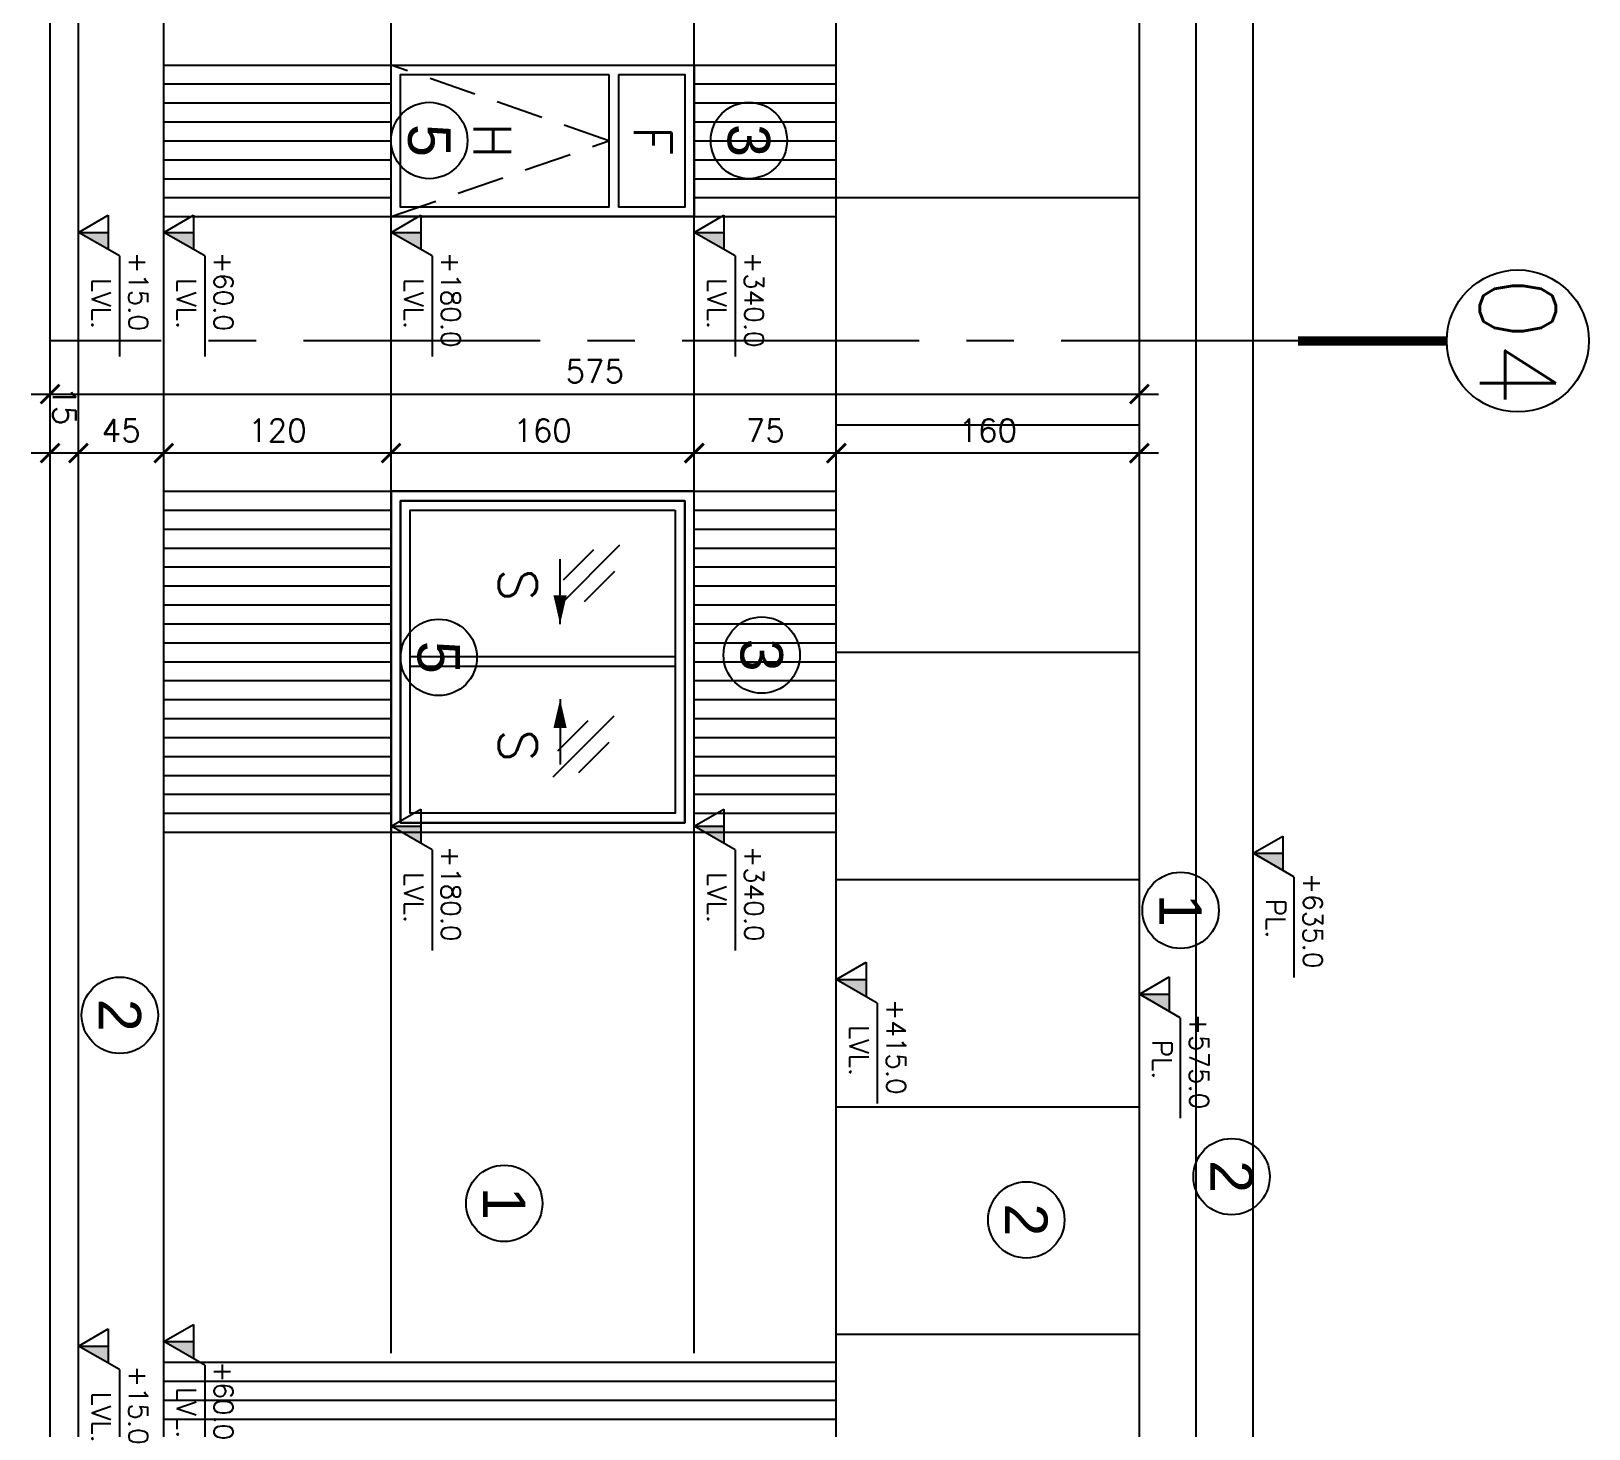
# Model space of a CAD drawing. Header units: centimetres. Extents: x -3287 to 4304, y -2406 to 3974.
# Drawn here: x -3287 to -2465, y 863 to 1601 of the extents above; entities that cross this region are included whole.
import ezdxf
from ezdxf.enums import TextEntityAlignment as Align

# ---------------------------------------------------------------- set-up
doc = ezdxf.new("R2010")
doc.units = ezdxf.units.CM
doc.header["$LTSCALE"] = 100
doc.header["$MEASUREMENT"] = 0
doc.header["$PDMODE"] = 35
doc.linetypes.add('GRID$0$XREF GRID$0$GRIDS$0$CENTER', pattern=[2, 1.25, -0.25, 0.25, -0.25])
doc.linetypes.add('HIDDEN', pattern=[0.375, 0.25, -0.125])
for name, color, linetype in [('ARROW INDICATOR', 4, 'Continuous'), ('DIM-IN', 1, 'Continuous'), ('ELEVATION', 1, 'Continuous'), ('HATCH', 8, 'Continuous'), ('LVL', 2, 'Continuous'), ('TEXT', 3, 'Continuous'), ('WALL-01', 7, 'Continuous'), ('WALL-02', 3, 'Continuous'), ('WALL-03', 2, 'Continuous'), ('WINDOW', 1, 'Continuous'), ('WINDOWS', 1, 'Continuous'), ('XREF GRID', 11, 'GRID$0$XREF GRID$0$GRIDS$0$CENTER')]:
    doc.layers.add(name, color=color, linetype=linetype)
doc.styles.add('$0$ROMANS', font='romans')
doc.styles.add('ART-PS-1', font='arial.ttf', dxfattribs={"height": 20})
doc.styles.add('DIMA', font='romans.shx', dxfattribs={"width": 0.8})
doc.styles.add('GRID$0$XREF GRID$0$GRIDS$0$18', font='romans.shx', dxfattribs={"width": 0.85, "height": 15})
doc.styles.add('ROMANS', font='romans')
doc.dimstyles.new('AS-17-100', dxfattribs={"dimtxt": 12, "dimasz": 10, "dimexe": 10, "dimexo": 10, "dimgap": 6, "dimtad": 1, "dimtoh": 1, "dimdec": 0, "dimdsep": 46, "dimtxsty": 'ROMANS', "dimblk1": 'ARCHTICK', "dimblk2": 'ARCHTICK', "dimsah": 1, "dimcen": 25, "dimdle": 10, "dimclrd": 1, "dimclre": 1, "dimclrt": 2, "dimadec": 0, "dimazin": 0, "dimtfac": 1, "dimtdec": 0, "dimtofl": 0, "dimtmove": 2, "dimatfit": 3, "dimldrblk": 'ARCHTICK', "dimfxl": 1, "dimtolj": 1, "dimtzin": 0, "dimarcsym": 0})

# ---------------------------------------------------------------- blocks, each defined once
blk = doc.blocks.new('W04')
at = {"layer": 'WINDOWS', "elevation": 0}
for points in [[(-1415.37, -51.91), (-1415.37, -11.91), (-1335.37, -11.91), (-1335.37, -51.91)], [(-1410.37, -51.91), (-1410.37, -16.91), (-1340.37, -16.91), (-1340.37, -51.91)], [(-1335.37, -51.91), (-1335.37, -171.91), (-1415.37, -171.91), (-1415.37, -51.91)], [(-1410.37, -51.91), (-1340.37, -51.91)]]:
    blk.add_lwpolyline(points, dxfattribs=at)
blk.add_lwpolyline([(-1410.37, -56.91), (-1340.37, -56.91), (-1340.37, -166.91), (-1410.37, -166.91)], close=True, dxfattribs=at)
blk = doc.blocks.new('LEVEL- ELEV-1')
blk.add_hatch(color=256).paths.add_polyline_path([(0.16, 0.277), (0, 0.277), (0, 0)])
for p, q in [((0.22, 0.381), (0, 0)), ((0.22, 0.381), (1.155, 0.381)), ((0, 0), (-0.16, 0.277)), ((-0.16, 0.277), (0.16, 0.277)), ((0, 0), (0, 0.277))]:
    blk.add_line(p, q)
blk = doc.blocks.new('LEVEL- ELEV')
at = {"xscale": 0.8999999999999986, "yscale": 0.8999999999999986, "zscale": 0.8999999999999986}
blk.add_blockref('LEVEL- ELEV-1', (0, 0), dxfattribs=at)
at = {"style": 'DIMA'}
for tag, p in [('+XX.XX', (0.156, 0.421)), ('FFL.', (0.383, 0.11))]:
    blk.add_attdef(tag, p, '', height=0.162, dxfattribs=at)
blk = doc.blocks.new('W03')
at = {"layer": 'WINDOW', "color": 8}
for p, q in [((-1782.2, -661.37, 0), (-1750.13, -693.44, 0)), ((-1752.53, -679.81, 0), (-1768.57, -663.78, 0)), ((-1691.92, -664.38, 0), (-1659.85, -696.46, 0)), ((-1662.25, -682.83, 0), (-1678.29, -666.79, 0)), ((-1779.79, -675, 0), (-1763.76, -691.04, 0)), ((-1689.51, -678.02, 0), (-1673.48, -694.05, 0))]:
    blk.add_line(p, q, dxfattribs=at)
at = {"layer": 'WINDOWS', "linetype": 'ByBlock', "elevation": 0}
for points in [[(-1810.74, -781.91), (-1630.74, -781.91), (-1630.74, -621.91), (-1810.74, -621.91)], [(-1805.74, -776.91), (-1635.74, -776.91), (-1635.74, -626.91), (-1805.74, -626.91)], [(-1805.74, -626.91), (-1635.74, -626.91), (-1635.74, -776.91), (-1805.74, -776.91)], [(-1800.74, -631.91), (-1640.74, -631.91), (-1640.74, -771.91), (-1800.74, -771.91)]]:
    blk.add_lwpolyline(points, close=True, dxfattribs=at)
for points in [[(-1723.24, -631.91), (-1723.24, -771.91)], [(-1718.24, -631.91), (-1718.24, -771.91)]]:
    blk.add_lwpolyline(points, dxfattribs=at)
blk = doc.blocks.new('A$C1f89f3c6')
at = {"layer": 'ARROW INDICATOR'}
blk.add_lwpolyline([(0, -17.19), (0, 17.19)], dxfattribs=at)
blk.add_lwpolyline([(0, -17.19), (0, 17.19)], dxfattribs=at)
blk.add_lwpolyline([(0, -1.94, 7, 0, 0), (0, -17.19, 0, 0, 0)], format="xyseb", dxfattribs=at)
blk = doc.blocks.new('_ARCHTICK')
at = {"color": 0, "linetype": 'ByBlock', "const_width": 0.15}
blk.add_lwpolyline([(-0.5, -0.5), (0.5, 0.5)], dxfattribs=at)
blk = doc.blocks.new('*D68')
at = {"layer": 'Defpoints', "color": 0, "transparency": 16777216}
for p in [(-2862.29, 1378.11), (-2862.29, 1378.11), (-2702.29, 1378.11, 0)]:
    blk.add_point(p, dxfattribs=at)
at = {"layer": 'DIM-IN', "color": 1, "lineweight": -2, "transparency": 16777216}
blk.add_line((-2692.29, 1378.11), (-2872.29, 1378.11), dxfattribs=at)
at = {"layer": 'DIM-IN', "color": 1, "lineweight": -2, "transparency": 16777216, "xscale": 10, "yscale": 10, "zscale": 10, "rotation": 180}
blk.add_blockref('_ARCHTICK', (-2862.29, 1378.11), dxfattribs=at)
at = {"layer": 'DIM-IN', "color": 1, "lineweight": -2, "transparency": 16777216, "xscale": 10, "yscale": 10, "zscale": 10}
blk.add_blockref('_ARCHTICK', (-2702.29, 1378.11), dxfattribs=at)
at = {"layer": 'DIM-IN', "color": 2, "transparency": 16777216, "insert": (-2782.29, 1390.11), "char_height": 12, "attachment_point": 5, "style": 'ROMANS'}
blk.add_mtext('\\A1;160', dxfattribs=at)
blk = doc.blocks.new('*D69')
at = {"layer": 'Defpoints', "color": 0, "transparency": 16777216}
for p in [(-2937.29, 1378.11), (-2862.29, 1378.11), (-2937.29, 1358.35)]:
    blk.add_point(p, dxfattribs=at)
at = {"layer": 'DIM-IN', "color": 1, "lineweight": -2, "transparency": 16777216}
for p, q in [((-2937.29, 1368.35), (-2937.29, 1388.11)), ((-2852.29, 1378.11), (-2947.29, 1378.11))]:
    blk.add_line(p, q, dxfattribs=at)
at = {"layer": 'DIM-IN', "color": 1, "lineweight": -2, "transparency": 16777216, "xscale": 10, "yscale": 10, "zscale": 10, "rotation": 180}
blk.add_blockref('_ARCHTICK', (-2937.29, 1378.11), dxfattribs=at)
at = {"layer": 'DIM-IN', "color": 1, "lineweight": -2, "transparency": 16777216, "xscale": 10, "yscale": 10, "zscale": 10}
blk.add_blockref('_ARCHTICK', (-2862.29, 1378.11), dxfattribs=at)
at = {"layer": 'DIM-IN', "color": 2, "transparency": 16777216, "insert": (-2899.79, 1390.11), "char_height": 12, "attachment_point": 5, "style": 'ROMANS'}
blk.add_mtext('\\A1;75', dxfattribs=at)
blk = doc.blocks.new('*D70')
at = {"layer": 'Defpoints', "color": 0, "transparency": 16777216}
for p in [(-3097.29, 1378.11), (-3097.29, 1358.43), (-2937.29, 1358.35)]:
    blk.add_point(p, dxfattribs=at)
at = {"layer": 'DIM-IN', "color": 1, "lineweight": -2, "transparency": 16777216}
for p, q in [((-3097.29, 1368.43), (-3097.29, 1388.11)), ((-2937.29, 1368.35), (-2937.29, 1388.11)), ((-2927.29, 1378.11), (-3107.29, 1378.11))]:
    blk.add_line(p, q, dxfattribs=at)
at = {"layer": 'DIM-IN', "color": 1, "lineweight": -2, "transparency": 16777216, "xscale": 10, "yscale": 10, "zscale": 10, "rotation": 180}
blk.add_blockref('_ARCHTICK', (-3097.29, 1378.11), dxfattribs=at)
at = {"layer": 'DIM-IN', "color": 1, "lineweight": -2, "transparency": 16777216, "xscale": 10, "yscale": 10, "zscale": 10}
blk.add_blockref('_ARCHTICK', (-2937.29, 1378.11), dxfattribs=at)
at = {"layer": 'DIM-IN', "color": 2, "transparency": 16777216, "insert": (-3017.29, 1390.11), "char_height": 12, "attachment_point": 5, "style": 'ROMANS'}
blk.add_mtext('\\A1;160', dxfattribs=at)
blk = doc.blocks.new('*D71')
at = {"layer": 'Defpoints', "color": 0, "transparency": 16777216}
for p in [(-3217.29, 1378.11), (-3217.29, 1358.35), (-3097.29, 1358.43)]:
    blk.add_point(p, dxfattribs=at)
at = {"layer": 'DIM-IN', "color": 1, "lineweight": -2, "transparency": 16777216}
for p, q in [((-3217.29, 1368.35), (-3217.29, 1388.11)), ((-3097.29, 1368.43), (-3097.29, 1388.11)), ((-3087.29, 1378.11), (-3227.29, 1378.11))]:
    blk.add_line(p, q, dxfattribs=at)
at = {"layer": 'DIM-IN', "color": 1, "lineweight": -2, "transparency": 16777216, "xscale": 10, "yscale": 10, "zscale": 10, "rotation": 180}
blk.add_blockref('_ARCHTICK', (-3217.29, 1378.11), dxfattribs=at)
at = {"layer": 'DIM-IN', "color": 1, "lineweight": -2, "transparency": 16777216, "xscale": 10, "yscale": 10, "zscale": 10}
blk.add_blockref('_ARCHTICK', (-3097.29, 1378.11), dxfattribs=at)
at = {"layer": 'DIM-IN', "color": 2, "transparency": 16777216, "insert": (-3157.29, 1390.11), "char_height": 12, "attachment_point": 5, "style": 'ROMANS'}
blk.add_mtext('\\A1;120', dxfattribs=at)
blk = doc.blocks.new('*D72')
at = {"layer": 'Defpoints', "color": 0, "transparency": 16777216}
for p in [(-3262.29, 1378.11), (-3217.29, 1358.35), (-3262.29, 1324.42)]:
    blk.add_point(p, dxfattribs=at)
at = {"layer": 'DIM-IN', "color": 1, "lineweight": -2, "transparency": 16777216}
for p, q in [((-3262.29, 1334.42), (-3262.29, 1388.11)), ((-3217.29, 1368.35), (-3217.29, 1388.11)), ((-3207.29, 1378.11), (-3272.29, 1378.11))]:
    blk.add_line(p, q, dxfattribs=at)
at = {"layer": 'DIM-IN', "color": 1, "lineweight": -2, "transparency": 16777216, "xscale": 10, "yscale": 10, "zscale": 10, "rotation": 180}
blk.add_blockref('_ARCHTICK', (-3262.29, 1378.11), dxfattribs=at)
at = {"layer": 'DIM-IN', "color": 1, "lineweight": -2, "transparency": 16777216, "xscale": 10, "yscale": 10, "zscale": 10}
blk.add_blockref('_ARCHTICK', (-3217.29, 1378.11), dxfattribs=at)
at = {"layer": 'DIM-IN', "color": 2, "transparency": 16777216, "insert": (-3239.79, 1390.11), "char_height": 12, "attachment_point": 5, "style": 'ROMANS'}
blk.add_mtext('\\A1;45', dxfattribs=at)
blk = doc.blocks.new('*D73')
at = {"layer": 'Defpoints', "color": 0, "transparency": 16777216}
for p in [(-3277.29, 1378.11), (-3277.29, 1324.42), (-3262.29, 1324.42)]:
    blk.add_point(p, dxfattribs=at)
at = {"layer": 'DIM-IN', "color": 1, "lineweight": -2, "transparency": 16777216}
for p, q in [((-3277.29, 1334.42), (-3277.29, 1388.11)), ((-3262.29, 1334.42), (-3262.29, 1388.11)), ((-3252.29, 1378.11), (-3287.29, 1378.11))]:
    blk.add_line(p, q, dxfattribs=at)
at = {"layer": 'DIM-IN', "color": 1, "lineweight": -2, "transparency": 16777216, "xscale": 10, "yscale": 10, "zscale": 10, "rotation": 180}
blk.add_blockref('_ARCHTICK', (-3277.29, 1378.11), dxfattribs=at)
at = {"layer": 'DIM-IN', "color": 1, "lineweight": -2, "transparency": 16777216, "xscale": 10, "yscale": 10, "zscale": 10}
blk.add_blockref('_ARCHTICK', (-3262.29, 1378.11), dxfattribs=at)
at = {"layer": 'DIM-IN', "color": 2, "transparency": 16777216, "insert": (-3269.79, 1403.11), "char_height": 12, "attachment_point": 5, "rotation": 270, "style": 'ROMANS'}
blk.add_mtext('\\A1;15', dxfattribs=at)
blk = doc.blocks.new('*D74')
at = {"layer": 'Defpoints', "color": 0, "transparency": 16777216}
for p in [(-2702.29, 1409.28), (-3277.29, 1378.11), (-2702.29, 1378.11, 0)]:
    blk.add_point(p, dxfattribs=at)
at = {"layer": 'DIM-IN', "color": 1, "lineweight": -2, "transparency": 16777216}
for p, q in [((-3277.29, 1388.11), (-3277.29, 1419.28)), ((-2702.29, 1388.11), (-2702.29, 1419.28)), ((-3287.29, 1409.28), (-2692.29, 1409.28))]:
    blk.add_line(p, q, dxfattribs=at)
at = {"layer": 'DIM-IN', "color": 1, "lineweight": -2, "transparency": 16777216, "xscale": 10, "yscale": 10, "zscale": 10, "rotation": 180}
blk.add_blockref('_ARCHTICK', (-3277.29, 1409.28), dxfattribs=at)
at = {"layer": 'DIM-IN', "color": 1, "lineweight": -2, "transparency": 16777216, "xscale": 10, "yscale": 10, "zscale": 10}
blk.add_blockref('_ARCHTICK', (-2702.29, 1409.28), dxfattribs=at)
at = {"layer": 'DIM-IN', "color": 2, "transparency": 16777216, "insert": (-2989.79, 1421.28), "char_height": 12, "attachment_point": 5, "style": 'ROMANS'}
blk.add_mtext('\\A1;575', dxfattribs=at)

msp = doc.modelspace()

# ---------------------------------------------------------------- linework, layer by layer
at = {"layer": 'ELEVATION'}
for centre in [(-3077.13, 1543.16, 0), (-2908.43, 1543.16), (-2901.66, 1271.49), (-3072.13, 1270.29, 0), (-2680.53, 1136.74), (-3240.47, 1081.33), (-2653.63, 996.14), (-3037.56, 982.04), (-2761.99, 973.31)]:
    msp.add_circle(centre, 20.16, dxfattribs=at)
at = {"layer": 'HATCH', "linetype": 'ByBlock'}
for p, q in [((-3097.29, 1582.71), (-3097.29, 1798.08)), ((-2937.29, 1582.71), (-2937.29, 1798.08)), ((-2862.29, 1513), (-2702.29, 1513, 0)), ((-3097.29, 1358), (-3097.29, 1502.71)), ((-2937.29, 1358), (-2937.29, 1502.71)), ((-2862.29, 1393), (-2702.29, 1393, 0)), ((-2862.29, 1273), (-2702.29, 1273, 0)), ((-3097.29, 903), (-3097.29, 1178)), ((-2937.29, 903), (-2937.29, 1178)), ((-2862.29, 1153), (-2702.29, 1153, 0)), ((-2862.29, 1033), (-2702.29, 1033, 0)), ((-2862.29, 913), (-2702.29, 913, 0))]:
    msp.add_line(p, q, dxfattribs=at)
at = {"layer": 'WALL-01'}
for p, q in [((-3277.29, 793), (-3277.29, 2713)), ((-3262.29, 793), (-3262.29, 2713)), ((-3217.29, 793), (-3217.29, 2713)), ((-2862.29, 793), (-2862.29, 2713)), ((-2702.29, 793, 0), (-2702.29, 2713, 0))]:
    msp.add_line(p, q, dxfattribs=at)
at = {"layer": 'WALL-01', "color": 8}
for p, q in [((-2672.29, 758), (-2672.29, 2648)), ((-2642.29, 758), (-2642.29, 2648))]:
    msp.add_line(p, q, dxfattribs=at)
at = {"layer": 'WALL-02'}
for p, q in [((-3217.29, 1583), (-2862.29, 1583)), ((-3217.29, 1503), (-2862.29, 1503)), ((-3217.29, 1358), (-2862.29, 1358)), ((-3217.29, 1178), (-2862.29, 1178))]:
    msp.add_line(p, q, dxfattribs=at)
at = {"layer": 'WALL-03'}
for p, q in [((-3097.29, 1503, 0), (-3097.29, 1583, 0)), ((-2937.29, 1503, 0), (-2937.29, 1583, 0)), ((-3217.29, 1573), (-3097.29, 1573)), ((-2937.29, 1573), (-2862.29, 1573)), ((-3217.29, 1563), (-3097.29, 1563)), ((-2937.29, 1563), (-2862.29, 1563)), ((-3217.29, 1553), (-3097.29, 1553)), ((-2937.29, 1553), (-2862.29, 1553)), ((-3217.29, 1543), (-3097.29, 1543)), ((-2937.29, 1543), (-2862.29, 1543)), ((-3217.29, 1533), (-3097.29, 1533)), ((-2937.29, 1533), (-2862.29, 1533)), ((-3217.29, 1523), (-3097.29, 1523)), ((-2937.29, 1523), (-2862.29, 1523)), ((-3217.29, 1513), (-3097.29, 1513)), ((-2937.29, 1513), (-2862.29, 1513)), ((-3097.29, 1178, 0), (-3097.29, 1358, 0)), ((-2937.29, 1178, 0), (-2937.29, 1358, 0)), ((-3217.29, 1348), (-3097.29, 1348)), ((-2937.29, 1348), (-2862.29, 1348)), ((-3217.29, 1338), (-3097.29, 1338)), ((-2937.29, 1338), (-2862.29, 1338)), ((-3217.29, 1328), (-3097.29, 1328)), ((-2937.29, 1328), (-2862.29, 1328)), ((-3217.29, 1318), (-3097.29, 1318)), ((-2937.29, 1318), (-2862.29, 1318)), ((-3217.29, 1308), (-3097.29, 1308)), ((-2937.29, 1308), (-2862.29, 1308)), ((-3217.29, 1298), (-3097.29, 1298)), ((-2937.29, 1298), (-2862.29, 1298)), ((-3217.29, 1288), (-3097.29, 1288)), ((-2937.29, 1288), (-2862.29, 1288)), ((-3217.29, 1278), (-3097.29, 1278)), ((-2937.29, 1278), (-2862.29, 1278)), ((-3217.29, 1268), (-3097.29, 1268)), ((-2937.29, 1268), (-2862.29, 1268)), ((-3217.29, 1258), (-3097.29, 1258)), ((-2937.29, 1258), (-2862.29, 1258)), ((-3217.29, 1248), (-3097.29, 1248)), ((-2937.29, 1248), (-2862.29, 1248)), ((-3217.29, 1238), (-3097.29, 1238)), ((-2937.29, 1238), (-2862.29, 1238)), ((-3217.29, 1228), (-3097.29, 1228)), ((-2937.29, 1228), (-2862.29, 1228)), ((-3217.29, 1218), (-3097.29, 1218)), ((-2937.29, 1218), (-2862.29, 1218)), ((-3217.29, 1208), (-3097.29, 1208)), ((-2937.29, 1208), (-2862.29, 1208)), ((-3217.29, 1198), (-3097.29, 1198)), ((-2937.29, 1198), (-2862.29, 1198)), ((-3217.29, 1188), (-3097.29, 1188)), ((-2937.29, 1188), (-2862.29, 1188)), ((-2862.29, 898), (-3217.29, 898)), ((-2862.29, 888), (-3217.29, 888)), ((-2862.29, 878), (-3217.29, 878)), ((-2862.29, 868), (-3217.29, 868))]:
    msp.add_line(p, q, dxfattribs=at)
at = {"layer": 'WINDOWS', "color": 8, "linetype": 'HIDDEN', "elevation": 0}
msp.add_lwpolyline([(-3097.29, 1503), (-2982.29, 1543), (-3097.29, 1583)], dxfattribs=at)
at = {"layer": 'XREF GRID'}
msp.add_line((-2618.59, 1437.34), (-3277.29, 1437.34), dxfattribs=at)
at = {"layer": 'XREF GRID', "color": 3, "linetype": 'Continuous', "const_width": 5}
msp.add_lwpolyline([(-2618.59, 1437.34), (-2540.04, 1437.34)], dxfattribs=at)
at = {"layer": 'XREF GRID', "color": 3, "linetype": 'Continuous'}
msp.add_circle((-2502.54, 1437.34), 37.5, dxfattribs=at)

# ---------------------------------------------------------------- block references
at = {"layer": 'LVL', "ltscale": 0.5, "extrusion": (0, 0, -1)}
ref = msp.add_blockref('LEVEL- ELEV', (3262.29, 1494.67), dxfattribs=dict(at, xscale=-63.00479306199131, yscale=63.00479304976771, zscale=63.00479306199122, rotation=90))
ref.add_attrib('FFL.', 'LVL.', (3255.34, 1470.52), dxfattribs={"layer": '0', "extrusion": (0, 0, -1), "height": 10.15, "rotation": 90, "style": 'DIMA', "text_generation_flag": 2})
ref.add_attrib('+XX.XX', '+15.0', (3235.78, 1484.35), dxfattribs={"layer": '0', "extrusion": (0, 0, -1), "height": 10.15, "rotation": 90, "style": 'DIMA', "text_generation_flag": 2})
ref = msp.add_blockref('LEVEL- ELEV', (3217.29, 1494.67), dxfattribs=dict(at, xscale=-63.00479306199131, yscale=63.00479304976771, zscale=63.00479306199122, rotation=90))
ref.add_attrib('FFL.', 'LVL.', (3210.34, 1470.52), dxfattribs={"layer": '0', "extrusion": (0, 0, -1), "height": 10.15, "rotation": 90, "style": 'DIMA', "text_generation_flag": 2})
ref.add_attrib('+XX.XX', '+60.0', (3190.78, 1484.35), dxfattribs={"layer": '0', "extrusion": (0, 0, -1), "height": 10.15, "rotation": 90, "style": 'DIMA', "text_generation_flag": 2})
ref = msp.add_blockref('LEVEL- ELEV', (3097.29, 1494.67, 0), dxfattribs=dict(at, xscale=-63.00479306199131, yscale=63.00479304976771, zscale=63.00479306199122, rotation=90))
ref.add_attrib('FFL.', 'LVL.', (3090.34, 1470.52, 0), dxfattribs={"layer": '0', "extrusion": (0, 0, -1), "height": 10.15, "rotation": 90, "style": 'DIMA', "text_generation_flag": 2})
ref.add_attrib('+XX.XX', '+180.0', (3070.78, 1484.35, 0), dxfattribs={"layer": '0', "extrusion": (0, 0, -1), "height": 10.15, "rotation": 90, "style": 'DIMA', "text_generation_flag": 2})
ref = msp.add_blockref('LEVEL- ELEV', (2937.29, 1494.67, 0), dxfattribs=dict(at, xscale=-63.00479306199131, yscale=63.00479304976771, zscale=63.00479306199122, rotation=90))
ref.add_attrib('FFL.', 'LVL.', (2930.34, 1470.52, 0), dxfattribs={"layer": '0', "extrusion": (0, 0, -1), "height": 10.15, "rotation": 90, "style": 'DIMA', "text_generation_flag": 2})
ref.add_attrib('+XX.XX', '+340.0', (2910.78, 1484.35, 0), dxfattribs={"layer": '0', "extrusion": (0, 0, -1), "height": 10.15, "rotation": 90, "style": 'DIMA', "text_generation_flag": 2})
ref = msp.add_blockref('LEVEL- ELEV', (3097.29, 1181.09, 0), dxfattribs=dict(at, xscale=-63.00479306199131, yscale=63.00479304976771, zscale=63.00479306199122, rotation=90))
ref.add_attrib('FFL.', 'LVL.', (3090.34, 1156.94, 0), dxfattribs={"layer": '0', "extrusion": (0, 0, -1), "height": 10.15, "rotation": 90, "style": 'DIMA', "text_generation_flag": 2})
ref.add_attrib('+XX.XX', '+180.0', (3070.78, 1170.77, 0), dxfattribs={"layer": '0', "extrusion": (0, 0, -1), "height": 10.15, "rotation": 90, "style": 'DIMA', "text_generation_flag": 2})
ref = msp.add_blockref('LEVEL- ELEV', (2937.29, 1181.09, 0), dxfattribs=dict(at, xscale=-63.00479306199131, yscale=63.00479304976771, zscale=63.00479306199122, rotation=90))
ref.add_attrib('FFL.', 'LVL.', (2930.34, 1156.94, 0), dxfattribs={"layer": '0', "extrusion": (0, 0, -1), "height": 10.15, "rotation": 90, "style": 'DIMA', "text_generation_flag": 2})
ref.add_attrib('+XX.XX', '+340.0', (2910.78, 1170.77, 0), dxfattribs={"layer": '0', "extrusion": (0, 0, -1), "height": 10.15, "rotation": 90, "style": 'DIMA', "text_generation_flag": 2})
ref = msp.add_blockref('LEVEL- ELEV', (2642.29, 1166.86), dxfattribs=dict(at, xscale=-63.00479306199131, yscale=63.00479304976771, zscale=63.00479306199122, rotation=90))
ref.add_attrib('FFL.', 'PL.', (2635.34, 1142.71), dxfattribs={"layer": '0', "extrusion": (0, 0, -1), "height": 10.15, "rotation": 90, "style": 'DIMA', "text_generation_flag": 2})
ref.add_attrib('+XX.XX', '+635.0', (2615.78, 1156.54), dxfattribs={"layer": '0', "extrusion": (0, 0, -1), "height": 10.15, "rotation": 90, "style": 'DIMA', "text_generation_flag": 2})
ref = msp.add_blockref('LEVEL- ELEV', (2862.29, 1100.26), dxfattribs=dict(at, xscale=-63.00479306199131, yscale=63.00479304976771, zscale=63.00479306199122, rotation=90))
ref.add_attrib('FFL.', 'LVL.', (2855.34, 1076.11), dxfattribs={"layer": '0', "extrusion": (0, 0, -1), "height": 10.15, "rotation": 90, "style": 'DIMA', "text_generation_flag": 2})
ref.add_attrib('+XX.XX', '+415.0', (2835.78, 1089.94), dxfattribs={"layer": '0', "extrusion": (0, 0, -1), "height": 10.15, "rotation": 90, "style": 'DIMA', "text_generation_flag": 2})
ref = msp.add_blockref('LEVEL- ELEV', (2702.29, 1092.51, 0), dxfattribs=dict(at, xscale=-63.00479306199131, yscale=63.00479304976771, zscale=63.00479306199122, rotation=90))
ref.add_attrib('FFL.', 'PL.', (2695.34, 1068.36, 0), dxfattribs={"layer": '0', "extrusion": (0, 0, -1), "height": 10.15, "rotation": 90, "style": 'DIMA', "text_generation_flag": 2})
ref.add_attrib('+XX.XX', '+575.0', (2675.78, 1082.19, 0), dxfattribs={"layer": '0', "extrusion": (0, 0, -1), "height": 10.15, "rotation": 90, "style": 'DIMA', "text_generation_flag": 2})
ref = msp.add_blockref('LEVEL- ELEV', (3262.29, 906.73), dxfattribs=dict(at, xscale=-63.00479306199131, yscale=63.00479304976771, zscale=63.00479306199122, rotation=90))
ref.add_attrib('FFL.', 'LVL.', (3255.34, 882.58), dxfattribs={"layer": '0', "extrusion": (0, 0, -1), "height": 10.15, "rotation": 90, "style": 'DIMA', "text_generation_flag": 2})
ref.add_attrib('+XX.XX', '+15.0', (3235.78, 896.41), dxfattribs={"layer": '0', "extrusion": (0, 0, -1), "height": 10.15, "rotation": 90, "style": 'DIMA', "text_generation_flag": 2})
ref = msp.add_blockref('LEVEL- ELEV', (3217.29, 909.1), dxfattribs=dict(at, xscale=-63.00479306199131, yscale=63.00479304976771, zscale=63.00479306199122, rotation=90))
ref.add_attrib('FFL.', 'LVL.', (3210.34, 884.94), dxfattribs={"layer": '0', "extrusion": (0, 0, -1), "height": 10.15, "rotation": 90, "style": 'DIMA', "text_generation_flag": 2})
ref.add_attrib('+XX.XX', '+60.0', (3190.78, 898.78), dxfattribs={"layer": '0', "extrusion": (0, 0, -1), "height": 10.15, "rotation": 90, "style": 'DIMA', "text_generation_flag": 2})
at = {"layer": 'WALL-01', "rotation": 270}
msp.add_blockref('W03', (-2315.38, -452.74), dxfattribs=at)
at = {"layer": 'WALL-01', "color": 3, "xscale": -1}
msp.add_blockref('A$C1f89f3c6', (-3008.09, 1305), dxfattribs=at)
at = {"layer": 'WALL-01', "color": 3, "rotation": 180}
msp.add_blockref('A$C1f89f3c6', (-3008.09, 1231), dxfattribs=at)
at = {"layer": 'WINDOWS', "rotation": 270}
msp.add_blockref('W04', (-2925.38, 167.63), dxfattribs=at)

# ---------------------------------------------------------------- texts
at = {"layer": 'ELEVATION', "style": 'ART-PS-1'}
for s, p in [('5', (-3077.13, 1543.16, 0)), ('3', (-2908.43, 1543.16)), ('5', (-3072.13, 1270.29, 0)), ('3', (-2901.66, 1271.49)), ('1', (-2680.53, 1136.74)), ('2', (-3240.47, 1081.33)), ('2', (-2653.63, 996.14)), ('1', (-3037.56, 982.04)), ('2', (-2761.99, 973.31))]:
    msp.add_text(s, height=22.4, rotation=270, dxfattribs=at).set_placement(p, align=Align.MIDDLE_CENTER)
at = {"layer": 'TEXT', "extrusion": (-4.35259e-09, 5.07189e-09, 1), "char_height": 20, "width": 20, "attachment_point": 2, "text_direction": (0, -1, 0), "style": '$0$ROMANS'}
for s, insert in [('H', (-3033.88, 1543.13, 0)), ('F', (-2949.23, 1543.13, 0)), ('S', (-3020.41, 1308.62, 0)), ('S', (-3020.41, 1223.74, 0))]:
    msp.add_mtext(s, dxfattribs=dict(at, insert=insert))
at = {"layer": 'XREF GRID', "color": 4, "linetype": 'Continuous', "style": 'GRID$0$XREF GRID$0$GRIDS$0$18'}
msp.add_text('04', height=40, rotation=270, dxfattribs=at).set_placement((-2502.54, 1437.34), align=Align.MIDDLE)

# ---------------------------------------------------------------- dimensions: what is measured, and where the dimension line sits
at = {"layer": 'DIM-IN'}
for base, p1, p2, picture, middle in [((-2702.29, 1409.28), (-3277.29, 1378.11), (-2702.29, 1378.11, 0), '*D74', (-2989.79, 1421.28)), ((-3277.29, 1378.11), (-3262.29, 1324.42), (-3277.29, 1324.42), '*D73', (-3269.79, 1403.11)), ((-3262.29, 1378.11), (-3217.29, 1358.35), (-3262.29, 1324.42), '*D72', (-3239.79, 1390.11)), ((-3217.29, 1378.11), (-3097.29, 1358.43), (-3217.29, 1358.35), '*D71', (-3157.29, 1390.11)), ((-3097.29, 1378.11), (-2937.29, 1358.35), (-3097.29, 1358.43), '*D70', (-3017.29, 1390.11)), ((-2937.29, 1378.11), (-2862.29, 1378.11), (-2937.29, 1358.35), '*D69', (-2899.79, 1390.11)), ((-2862.29, 1378.11), (-2702.29, 1378.11, 0), (-2862.29, 1378.11), '*D68', (-2782.29, 1390.11))]:
    dim = msp.add_linear_dim(base=base, p1=p1, p2=p2, dimstyle='AS-17-100', dxfattribs=at)
    dim.commit()
    dim.dimension.update_dxf_attribs({"geometry": picture, "text_midpoint": middle})

doc.saveas('drawing.dxf')
